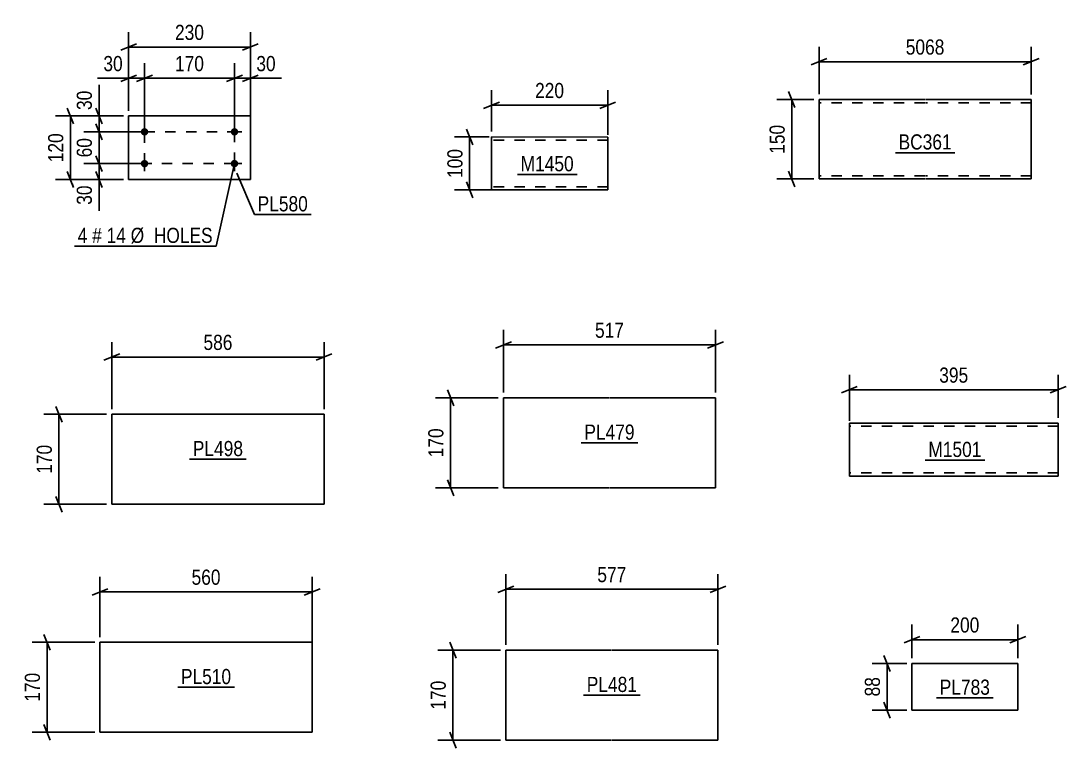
# Model space of a CAD drawing. Header units: millimetres. Extents: x 0 to 841, y 0 to 594.
# Drawn here: x 446.1 to 643.7, y 176.9 to 314.3 of the extents above; entities that cross this region are included whole.
import ezdxf

# ---------------------------------------------------------------- set-up
doc = ezdxf.new("R2010")
doc.units = ezdxf.units.MM
doc.linetypes.add('DXK_LINE_DOT2', pattern=[3.9198, 1.9599, -1.9599])
doc.styles.add('Arial Narrow', font='ARIALN.TTF', dxfattribs={"height": 0.2})

# ---------------------------------------------------------------- blocks, each defined once
blk = doc.blocks.new('Part-570386953-2082 - 2062')
at = {"color": 2, "linetype": 'Continuous'}
for p, q in [((617, 299.4), (597, 299.4)), ((597, 299.31), (597, 299.4)), ((597, 299.05), (597, 299.31)), ((597, 298.66), (597, 299.05)), ((597, 298.66), (597, 285.14)), ((637.1, 299.4), (617.1, 299.4)), ((637.1, 299.31), (637.1, 299.4)), ((637.1, 299.4), (637.1, 299.31)), ((637.1, 299.05), (637.1, 299.31)), ((637.1, 299.31), (637.1, 299.05)), ((637.1, 298.8), (637.1, 299.05)), ((637.1, 299.05), (637.1, 298.66)), ((637.1, 298.8), (637.1, 298.75)), ((637.1, 298.75), (637.1, 298.62)), ((637.1, 298.66), (637.1, 285.14)), ((637.1, 298.62), (637.1, 298.43)), ((637.1, 298.43), (637.1, 285.37)), ((597, 284.75), (597, 285.14)), ((597, 284.49), (597, 284.75)), ((637.1, 285.37), (637.1, 285.17)), ((637.1, 285.17), (637.1, 285.04)), ((637.1, 285.14), (637.1, 284.75)), ((637.1, 285.04), (637.1, 285)), ((637.1, 284.75), (637.1, 285)), ((637.1, 284.75), (637.1, 284.49)), ((637.1, 284.49), (637.1, 284.75)), ((597, 284.4), (597, 284.49)), ((617, 284.4), (597, 284.4)), ((637.1, 284.4), (617.1, 284.4)), ((637.1, 284.49), (637.1, 284.4)), ((637.1, 284.4), (637.1, 284.49))]:
    blk.add_line(p, q, dxfattribs=at)
at = {"color": 7, "linetype": 'DXK_LINE_DOT2'}
for p, q in [((597, 299.4), (597, 299.4)), ((597, 299.4), (597, 299.31)), ((597, 299.31), (597, 299.05)), ((597, 299.05), (597, 298.66)), ((617, 298.8), (597, 298.8)), ((597, 298.75), (597, 298.8)), ((597, 298.75), (597, 298.8)), ((597, 298.43), (597, 298.75)), ((597, 298.66), (597, 298.75)), ((597, 285.04), (597, 298.66)), ((597, 298.62), (597, 298.66)), ((597, 298.43), (597, 298.62)), ((597, 298.43), (597, 285.37)), ((597, 298.43), (597, 285.37)), ((637.1, 298.8), (617.1, 298.8)), ((637.1, 299.4), (637.1, 299.4)), ((637.1, 299.4), (637.1, 299.4)), ((637.1, 298.8), (637.1, 285.14)), ((637.1, 298.8), (637.1, 298.8)), ((637.1, 298.75), (637.1, 298.8)), ((637.1, 298.43), (637.1, 298.75)), ((637.1, 298.43), (637.1, 285.37)), ((597, 285.17), (597, 285.37)), ((597, 285.37), (597, 285.17)), ((597, 285.04), (597, 285.17)), ((597, 285.17), (597, 285.04)), ((597, 285), (597, 285.04)), ((597, 285.04), (597, 285)), ((597, 285.04), (597, 284.75)), ((617, 285), (597, 285)), ((597, 284.75), (597, 284.49)), ((637.1, 285), (617.1, 285)), ((637.1, 285.17), (637.1, 285.37)), ((637.1, 285.04), (637.1, 285.17)), ((637.1, 285.04), (637.1, 285.14)), ((637.1, 285), (637.1, 285.04)), ((637.1, 285), (637.1, 285.04)), ((637.1, 285), (637.1, 285)), ((597, 284.49), (597, 284.4)), ((597, 284.4), (597, 284.4)), ((637.1, 284.4), (637.1, 284.4)), ((637.1, 284.4), (637.1, 284.4))]:
    blk.add_line(p, q, dxfattribs=at)
blk = doc.blocks.new('Part-570386953-32033 - 32032')
at = {"color": 2, "linetype": 'Continuous'}
for p, q in [((537.79, 195.36), (537.79, 178.36)), ((537.79, 195.36), (557.79, 195.36)), ((557.89, 195.36), (577.89, 195.36)), ((577.89, 195.36), (577.89, 178.36)), ((537.79, 178.36), (557.79, 178.36)), ((557.89, 178.36), (577.89, 178.36))]:
    blk.add_line(p, q, dxfattribs=at)
blk = doc.blocks.new('Part-570386953-32043 - 32042')
at = {"color": 2, "linetype": 'Continuous'}
for p, q in [((537.34, 226.04), (537.34, 243.04)), ((537.34, 243.04), (557.34, 243.04)), ((557.44, 243.04), (577.44, 243.04)), ((577.44, 243.04), (577.44, 226.04)), ((557.34, 226.04), (537.34, 226.04)), ((577.44, 226.04), (557.44, 226.04))]:
    blk.add_line(p, q, dxfattribs=at)
blk = doc.blocks.new('Part-570386953-1818 - 1804')
at = {"color": 2, "linetype": 'Continuous'}
for p, q in [((557.05, 292.33), (535.07, 292.34)), ((535.07, 292.34), (535.07, 282.34)), ((557.05, 292.33), (557.05, 292.24)), ((557.05, 292.24), (557.05, 282.33)), ((557.05, 282.33), (535.07, 282.34))]:
    blk.add_line(p, q, dxfattribs=at)
at = {"color": 7, "linetype": 'DXK_LINE_DOT2'}
for p, q in [((557.05, 291.73), (535.07, 291.74)), ((535.07, 282.94), (535.07, 282.98)), ((557.05, 282.93), (535.07, 282.94)), ((557.05, 282.93), (557.05, 282.98))]:
    blk.add_line(p, q, dxfattribs=at)
blk = doc.blocks.new('Part-570386953-1718 - 1702')
at = {"color": 2, "linetype": 'Continuous'}
for p, q in [((466.5, 284.3), (466.5, 296.3)), ((466.5, 296.3), (466.5, 296.3)), ((489.5, 296.3), (466.5, 296.3)), ((489.5, 284.3), (489.5, 296.3)), ((466.5, 284.3), (466.5, 284.3)), ((466.5, 284.3), (489.5, 284.3))]:
    blk.add_line(p, q, dxfattribs=at)
at = {"color": 7, "linetype": 'DXK_LINE_DOT2'}
for p, q in [((466.5, 296.3), (466.5, 284.3)), ((466.5, 296.3), (466.5, 296.3)), ((489.5, 284.3), (489.5, 296.3)), ((466.5, 284.3), (466.5, 284.3))]:
    blk.add_line(p, q, dxfattribs=at)
blk = doc.blocks.new('Bolt-570386953-1719 - 1702')
at = {"linetype": 'Continuous'}
for points in [[(468.8, 293.29), (468.82, 293.44), (468.86, 293.58), (468.93, 293.71), (469.03, 293.82), (469.14, 293.9), (469.28, 293.97), (469.42, 294), (469.57, 294), (469.71, 293.97), (469.84, 293.91), (469.96, 293.83), (470.06, 293.72), (470.14, 293.6), (470.18, 293.46), (470.2, 293.31), (470.19, 293.17), (470.15, 293.03), (470.07, 292.9), (469.98, 292.79), (469.86, 292.7), (469.73, 292.64), (469.59, 292.61), (469.44, 292.61), (469.3, 292.63), (469.16, 292.69), (469.04, 292.78), (468.94, 292.88), (468.87, 293.01), (468.82, 293.15)], [(485.8, 293.29), (485.82, 293.44), (485.86, 293.58), (485.93, 293.71), (486.03, 293.82), (486.14, 293.9), (486.28, 293.97), (486.42, 294), (486.57, 294), (486.71, 293.97), (486.84, 293.91), (486.96, 293.83), (487.06, 293.72), (487.14, 293.6), (487.18, 293.46), (487.2, 293.31), (487.19, 293.17), (487.15, 293.03), (487.07, 292.9), (486.98, 292.79), (486.86, 292.7), (486.73, 292.64), (486.59, 292.61), (486.44, 292.61), (486.3, 292.63), (486.16, 292.69), (486.04, 292.78), (485.94, 292.88), (485.87, 293.01), (485.82, 293.15)], [(468.8, 287.29), (468.82, 287.44), (468.86, 287.58), (468.93, 287.71), (469.03, 287.82), (469.14, 287.9), (469.28, 287.97), (469.42, 288), (469.57, 288), (469.71, 287.97), (469.84, 287.91), (469.96, 287.83), (470.06, 287.72), (470.14, 287.6), (470.18, 287.46), (470.2, 287.31), (470.19, 287.17), (470.15, 287.03), (470.07, 286.9), (469.98, 286.79), (469.86, 286.7), (469.73, 286.64), (469.59, 286.61), (469.44, 286.61), (469.3, 286.63), (469.16, 286.69), (469.04, 286.78), (468.94, 286.88), (468.87, 287.01), (468.82, 287.15)], [(485.8, 287.29), (485.82, 287.44), (485.86, 287.58), (485.93, 287.71), (486.03, 287.82), (486.14, 287.9), (486.28, 287.97), (486.42, 288), (486.57, 288), (486.71, 287.97), (486.84, 287.91), (486.96, 287.83), (487.06, 287.72), (487.14, 287.6), (487.18, 287.46), (487.2, 287.31), (487.19, 287.17), (487.15, 287.03), (487.07, 286.9), (486.98, 286.79), (486.86, 286.7), (486.73, 286.64), (486.59, 286.61), (486.44, 286.61), (486.3, 286.63), (486.16, 286.69), (486.04, 286.78), (485.94, 286.88), (485.87, 287.01), (485.82, 287.15)]]:
    blk.add_hatch(color=1, dxfattribs=at).paths.add_polyline_path(points)
at = {"color": 1, "linetype": 'Continuous'}
for p, q in [((469.5, 294.7), (469.5, 291.9)), ((486.5, 294.7), (486.5, 291.9)), ((470.9, 293.3), (468.1, 293.3)), ((487.9, 293.3), (485.1, 293.3)), ((469.5, 288.7), (469.5, 285.9)), ((486.5, 288.7), (486.5, 285.9)), ((470.9, 287.3), (468.1, 287.3)), ((487.9, 287.3), (485.1, 287.3))]:
    blk.add_line(p, q, dxfattribs=at)
blk = doc.blocks.new('Part-570386953-4869 - 4865')
at = {"color": 2, "linetype": 'Continuous'}
for p, q in [((614.56, 184.04), (614.56, 192.84)), ((614.56, 192.84), (614.56, 192.84)), ((614.56, 192.84), (634.56, 192.84)), ((634.56, 192.84), (634.56, 184.04)), ((614.56, 184.04), (614.56, 184.04)), ((634.56, 184.04), (614.56, 184.04))]:
    blk.add_line(p, q, dxfattribs=at)
at = {"color": 7, "linetype": 'DXK_LINE_DOT2'}
for p, q in [((614.56, 192.84), (614.56, 184.04)), ((634.56, 192.84), (634.56, 192.84)), ((634.56, 192.84), (634.56, 184.04)), ((634.56, 184.04), (634.56, 184.04))]:
    blk.add_line(p, q, dxfattribs=at)
blk = doc.blocks.new('Part-570386953-32025 - 32024')
at = {"color": 2, "linetype": 'Continuous'}
for p, q in [((463.33, 239.93), (463.33, 222.93)), ((463.33, 239.93), (483.33, 239.93)), ((483.43, 239.93), (503.43, 239.93)), ((503.43, 239.93), (503.43, 222.93)), ((463.33, 222.93), (483.33, 222.93)), ((483.43, 222.93), (503.43, 222.93))]:
    blk.add_line(p, q, dxfattribs=at)
blk = doc.blocks.new('Part-570386953-32053 - 32052')
at = {"color": 2, "linetype": 'Continuous'}
for p, q in [((461.08, 179.85), (461.08, 196.85)), ((461.08, 196.85), (481.08, 196.85)), ((481.18, 196.85), (501.18, 196.85)), ((501.18, 196.85), (501.18, 179.85)), ((481.08, 179.85), (461.08, 179.85)), ((501.18, 179.85), (481.18, 179.85))]:
    blk.add_line(p, q, dxfattribs=at)
blk = doc.blocks.new('Part-570386953-32083 - 32082')
at = {"color": 2, "linetype": 'Continuous'}
for p, q in [((642.2, 238.27), (602.73, 238.27)), ((602.73, 238.27), (602.73, 228.36)), ((642.2, 238.27), (642.2, 228.27)), ((602.73, 228.27), (602.73, 228.36)), ((642.2, 228.27), (602.73, 228.27))]:
    blk.add_line(p, q, dxfattribs=at)
at = {"color": 7, "linetype": 'DXK_LINE_DOT2'}
for p, q in [((642.2, 237.67), (602.73, 237.67)), ((602.73, 228.87), (602.73, 228.91)), ((642.2, 228.87), (602.73, 228.87)), ((642.2, 228.87), (642.2, 228.91))]:
    blk.add_line(p, q, dxfattribs=at)
blk = doc.blocks.new('Rectangle-570386953-27202 - 1702')
at = {"color": 1, "linetype": 'DXK_LINE_DOT2'}
blk.add_lwpolyline([(469.5, 293.3), (486.5, 293.3), (486.5, 287.3), (469.5, 287.3), (469.5, 293.3)], close=True, dxfattribs=at)
blk = doc.blocks.new('StraightDimension-570386953-31783 - 2062')
at = {"color": 7, "linetype": 'Continuous'}
for p, q in [((597, 300.4), (597, 309.4)), ((637.1, 300.35), (637.1, 309.4)), ((598.5, 307.15), (595.5, 305.95)), ((597, 306.55), (637.1, 306.55)), ((635.6, 305.95), (638.6, 307.15))]:
    blk.add_line(p, q, dxfattribs=at)
at = {"color": 0}
blk.add_wipeout([(621.31, 307.3), (621.31, 311.5), (612.79, 311.5), (612.79, 307.3)], dxfattribs=at)
at = {"color": 3, "style": 'Arial Narrow'}
blk.add_text('5068', height=2.863, dxfattribs=at).set_placement((613.39, 307.9))
blk = doc.blocks.new('StraightDimension-570386953-31797 - 2062')
at = {"color": 7, "linetype": 'Continuous'}
for p, q in [((592.45, 297.9), (591.25, 300.9)), ((596, 299.4), (589, 299.4)), ((591.85, 284.4), (591.85, 299.4)), ((591.25, 285.9), (592.45, 282.9)), ((596, 284.4), (589, 284.4))]:
    blk.add_line(p, q, dxfattribs=at)
at = {"color": 0}
blk.add_wipeout([(591.1, 295.24), (586.9, 295.24), (586.9, 288.55), (591.1, 288.55)], dxfattribs=at)
at = {"color": 3, "style": 'Arial Narrow'}
blk.add_text('150', height=2.863, rotation=90.0002, dxfattribs=at).set_placement((590.5, 289.15))
blk = doc.blocks.new('StraightDimension-570386953-32176 - 32032')
at = {"color": 7, "linetype": 'Continuous'}
for p, q in [((528.39, 193.86), (527.19, 196.86)), ((536.79, 195.36), (524.94, 195.36)), ((527.79, 178.36), (527.79, 195.36)), ((527.19, 179.86), (528.39, 176.86)), ((536.79, 178.36), (524.94, 178.36))]:
    blk.add_line(p, q, dxfattribs=at)
at = {"color": 0}
blk.add_wipeout([(527.04, 190.2), (522.84, 190.2), (522.84, 183.52), (527.04, 183.52)], dxfattribs=at)
at = {"color": 3, "style": 'Arial Narrow'}
blk.add_text('170', height=2.863, rotation=90.0002, dxfattribs=at).set_placement((526.44, 184.12))
blk = doc.blocks.new('StraightDimension-570386953-35350 - 32032')
at = {"color": 7, "linetype": 'Continuous'}
for p, q in [((537.79, 196.36), (537.79, 209.71)), ((577.89, 196.36), (577.89, 209.71)), ((539.29, 207.46), (536.29, 206.26)), ((576.39, 206.26), (579.39, 207.46)), ((537.79, 206.86), (577.89, 206.86))]:
    blk.add_line(p, q, dxfattribs=at)
at = {"color": 0}
blk.add_wipeout([(561.18, 207.61), (561.18, 211.81), (554.49, 211.81), (554.49, 207.61)], dxfattribs=at)
at = {"color": 3, "style": 'Arial Narrow'}
blk.add_text('577', height=2.863, dxfattribs=at).set_placement((555.09, 208.21))
blk = doc.blocks.new('StraightDimension-570386953-32184 - 32042')
at = {"color": 7, "linetype": 'Continuous'}
for p, q in [((536.34, 243.04), (524.49, 243.04)), ((527.94, 241.54), (526.74, 244.54)), ((527.34, 226.04), (527.34, 243.04)), ((526.74, 227.54), (527.94, 224.54)), ((536.34, 226.04), (524.49, 226.04))]:
    blk.add_line(p, q, dxfattribs=at)
at = {"color": 0}
blk.add_wipeout([(526.59, 237.88), (522.39, 237.88), (522.39, 231.2), (526.59, 231.2)], dxfattribs=at)
at = {"color": 3, "style": 'Arial Narrow'}
blk.add_text('170', height=2.863, rotation=90.0002, dxfattribs=at).set_placement((525.99, 231.8))
blk = doc.blocks.new('StraightDimension-570386953-32188 - 32042')
at = {"color": 7, "linetype": 'Continuous'}
for p, q in [((537.34, 244.04), (537.34, 255.89)), ((577.44, 244.04), (577.44, 255.89)), ((538.84, 253.64), (535.84, 252.44)), ((537.34, 253.04), (577.44, 253.04)), ((575.94, 252.44), (578.94, 253.64))]:
    blk.add_line(p, q, dxfattribs=at)
at = {"color": 0}
blk.add_wipeout([(560.73, 253.79), (560.73, 257.99), (554.05, 257.99), (554.05, 253.79)], dxfattribs=at)
at = {"color": 3, "style": 'Arial Narrow'}
blk.add_text('517', height=2.863, dxfattribs=at).set_placement((554.65, 254.39))
blk = doc.blocks.new('StraightDimension-570386953-31864 - 1804')
at = {"color": 7, "linetype": 'Continuous'}
for p, q in [((535.07, 293.34), (535.07, 301.18)), ((557.05, 292.73), (557.05, 301.18)), ((536.57, 298.93), (533.57, 297.73)), ((535.07, 298.33), (557.05, 298.33)), ((555.55, 297.73), (558.55, 298.93))]:
    blk.add_line(p, q, dxfattribs=at)
at = {"color": 0}
blk.add_wipeout([(549.4, 299.08), (549.4, 303.28), (542.72, 303.28), (542.72, 299.08)], dxfattribs=at)
at = {"color": 3, "style": 'Arial Narrow'}
blk.add_text('220', height=2.863, dxfattribs=at).set_placement((543.32, 299.68))
blk = doc.blocks.new('StraightDimension-570386953-31885 - 1804')
at = {"color": 7, "linetype": 'Continuous'}
for p, q in [((530.35, 293.84), (531.55, 290.84)), ((534.66, 292.34), (528.1, 292.34)), ((530.95, 282.34), (530.95, 292.34)), ((531.55, 280.84), (530.35, 283.84)), ((535.95, 282.34), (528.1, 282.34))]:
    blk.add_line(p, q, dxfattribs=at)
at = {"color": 0}
blk.add_wipeout([(530.2, 290.68), (526, 290.68), (526, 283.99), (530.2, 283.99)], dxfattribs=at)
at = {"color": 3, "style": 'Arial Narrow'}
blk.add_text('100', height=2.863, rotation=90.0002, dxfattribs=at).set_placement((529.6, 284.59))
blk = doc.blocks.new('StraightDimension-570386953-27071 - 1702')
at = {"color": 7, "linetype": 'Continuous'}
for p, q in [((469.5, 294.3), (469.5, 306.27)), ((486.5, 294.3), (486.5, 306.27)), ((471, 304.02), (468, 302.82)), ((469.5, 303.42), (486.5, 303.42)), ((485, 302.82), (488, 304.02))]:
    blk.add_line(p, q, dxfattribs=at)
at = {"color": 0}
blk.add_wipeout([(481.35, 304.17), (481.35, 308.37), (474.66, 308.37), (474.66, 304.17)], dxfattribs=at)
at = {"color": 3, "style": 'Arial Narrow'}
blk.add_text('170', height=2.863, dxfattribs=at).set_placement((475.26, 304.77))
blk = doc.blocks.new('StraightDimension-570386953-27070 - 1702')
at = {"color": 7, "linetype": 'Continuous'}
for p, q in [((486.5, 294.3), (486.5, 306.27)), ((489.5, 296.22), (489.5, 306.27)), ((485, 302.82), (488, 304.02)), ((486.5, 303.42), (489.5, 303.42)), ((491, 304.02), (488, 302.82))]:
    blk.add_line(p, q, dxfattribs=at)
at = {"color": 0}
blk.add_wipeout([(494.88, 304.17), (494.88, 308.37), (490.03, 308.37), (490.03, 304.17)], dxfattribs=at)
at = {"color": 7, "linetype": 'Continuous'}
blk.add_line((489.5, 303.42), (495.41, 303.42), dxfattribs=at)
blk.add_line((489.5, 303.42), (495.41, 303.42), dxfattribs=at)
at = {"color": 3, "style": 'Arial Narrow'}
blk.add_text('30', height=2.863, dxfattribs=at).set_placement((490.63, 304.77))
blk = doc.blocks.new('StraightDimension-570386953-27072 - 1702')
at = {"color": 7, "linetype": 'Continuous'}
for p, q in [((466.5, 297.3), (466.5, 306.27)), ((469.5, 294.3), (469.5, 306.27)), ((465, 302.82), (468, 304.02)), ((466.5, 303.42), (469.5, 303.42)), ((471, 304.02), (468, 302.82))]:
    blk.add_line(p, q, dxfattribs=at)
at = {"color": 0}
blk.add_wipeout([(465.98, 304.17), (465.98, 308.37), (461.12, 308.37), (461.12, 304.17)], dxfattribs=at)
at = {"color": 7, "linetype": 'Continuous'}
blk.add_line((466.5, 303.42), (460.6, 303.42), dxfattribs=at)
blk.add_line((466.5, 303.42), (460.6, 303.42), dxfattribs=at)
at = {"color": 3, "style": 'Arial Narrow'}
blk.add_text('30', height=2.863, dxfattribs=at).set_placement((461.72, 304.77))
blk = doc.blocks.new('StraightDimension-570386953-27095 - 1702')
at = {"color": 7, "linetype": 'Continuous'}
for p, q in [((466.5, 297.3), (466.5, 312.17)), ((489.5, 295.78), (489.5, 312.17)), ((468, 309.92), (465, 308.72)), ((466.5, 309.32), (489.5, 309.32)), ((488, 308.72), (491, 309.92))]:
    blk.add_line(p, q, dxfattribs=at)
at = {"color": 0}
blk.add_wipeout([(481.34, 310.07), (481.34, 314.27), (474.66, 314.27), (474.66, 310.07)], dxfattribs=at)
at = {"color": 3, "style": 'Arial Narrow'}
blk.add_text('230', height=2.863, dxfattribs=at).set_placement((475.26, 310.67))
blk = doc.blocks.new('StraightDimension-570386953-27106 - 1702')
at = {"color": 7, "linetype": 'Continuous'}
for p, q in [((460.3, 297.8), (461.5, 294.8)), ((465.5, 296.3), (458.05, 296.3)), ((461.5, 291.8), (460.3, 294.8)), ((460.9, 293.3), (460.9, 296.3)), ((468.5, 293.3), (458.05, 293.3))]:
    blk.add_line(p, q, dxfattribs=at)
at = {"color": 0}
blk.add_wipeout([(460.15, 301.68), (455.95, 301.68), (455.95, 296.83), (460.15, 296.83)], dxfattribs=at)
at = {"color": 7, "linetype": 'Continuous'}
blk.add_line((460.9, 296.3), (460.9, 302.21), dxfattribs=at)
blk.add_line((460.9, 296.3), (460.9, 302.21), dxfattribs=at)
at = {"color": 3, "style": 'Arial Narrow'}
blk.add_text('30', height=2.863, rotation=90.0002, dxfattribs=at).set_placement((459.55, 297.43))
blk = doc.blocks.new('StraightDimension-570386953-27107 - 1702')
at = {"color": 7, "linetype": 'Continuous'}
for p, q in [((460.3, 294.8), (461.5, 291.8)), ((468.5, 293.3), (458.05, 293.3)), ((460.9, 287.3), (460.9, 293.3)), ((461.5, 285.8), (460.3, 288.8)), ((468.5, 287.3), (458.05, 287.3))]:
    blk.add_line(p, q, dxfattribs=at)
at = {"color": 0}
blk.add_wipeout([(460.15, 292.73), (455.95, 292.73), (455.95, 287.88), (460.15, 287.88)], dxfattribs=at)
at = {"color": 3, "style": 'Arial Narrow'}
blk.add_text('60', height=2.863, rotation=90.0002, dxfattribs=at).set_placement((459.55, 288.48))
blk = doc.blocks.new('StraightDimension-570386953-27108 - 1702')
at = {"color": 7, "linetype": 'Continuous'}
for p, q in [((460.3, 288.8), (461.5, 285.8)), ((468.5, 287.3), (458.05, 287.3)), ((460.9, 284.3), (460.9, 287.3)), ((461.5, 282.8), (460.3, 285.8)), ((465.5, 284.3), (458.05, 284.3))]:
    blk.add_line(p, q, dxfattribs=at)
at = {"color": 0}
blk.add_wipeout([(460.15, 283.78), (455.95, 283.78), (455.95, 278.92), (460.15, 278.92)], dxfattribs=at)
at = {"color": 7, "linetype": 'Continuous'}
blk.add_line((460.9, 284.3), (460.9, 278.4), dxfattribs=at)
blk.add_line((460.9, 284.3), (460.9, 278.4), dxfattribs=at)
at = {"color": 3, "style": 'Arial Narrow'}
blk.add_text('30', height=2.863, rotation=90.0002, dxfattribs=at).set_placement((459.55, 279.52))
blk = doc.blocks.new('StraightDimension-570386953-27137 - 1702')
at = {"color": 7, "linetype": 'Continuous'}
for p, q in [((454.89, 297.8), (456.09, 294.8)), ((465.5, 296.3), (452.64, 296.3)), ((455.49, 284.3), (455.49, 296.3)), ((456.09, 282.8), (454.89, 285.8)), ((465.5, 284.3), (452.64, 284.3))]:
    blk.add_line(p, q, dxfattribs=at)
at = {"color": 0}
blk.add_wipeout([(454.74, 293.65), (450.54, 293.65), (450.54, 286.96), (454.74, 286.96)], dxfattribs=at)
at = {"color": 3, "style": 'Arial Narrow'}
blk.add_text('120', height=2.863, rotation=90.0002, dxfattribs=at).set_placement((454.14, 287.56))
blk = doc.blocks.new('StraightDimension-570386953-31842 - 4865')
at = {"color": 7, "linetype": 'Continuous'}
for p, q in [((609.26, 194.34), (610.46, 191.34)), ((613.56, 192.84), (607.01, 192.84)), ((609.86, 184.04), (609.86, 192.84)), ((613.56, 184.04), (607.01, 184.04)), ((610.46, 182.54), (609.26, 185.54))]:
    blk.add_line(p, q, dxfattribs=at)
at = {"color": 0}
blk.add_wipeout([(609.11, 190.87), (604.91, 190.87), (604.91, 186.02), (609.11, 186.02)], dxfattribs=at)
at = {"color": 3, "style": 'Arial Narrow'}
blk.add_text('88', height=2.863, rotation=90.0002, dxfattribs=at).set_placement((608.51, 186.62))
blk = doc.blocks.new('StraightDimension-570386953-31831 - 4865')
at = {"color": 7, "linetype": 'Continuous'}
for p, q in [((614.56, 193.84), (614.56, 200.19)), ((634.56, 193.84), (634.56, 200.19)), ((616.06, 197.94), (613.06, 196.74)), ((633.06, 196.74), (636.06, 197.94)), ((614.56, 197.34), (634.56, 197.34))]:
    blk.add_line(p, q, dxfattribs=at)
at = {"color": 0}
blk.add_wipeout([(627.9, 198.09), (627.9, 202.29), (621.22, 202.29), (621.22, 198.09)], dxfattribs=at)
at = {"color": 3, "style": 'Arial Narrow'}
blk.add_text('200', height=2.863, dxfattribs=at).set_placement((621.82, 198.69))
blk = doc.blocks.new('StraightDimension-570386953-35327 - 32024')
at = {"color": 7, "linetype": 'Continuous'}
for p, q in [((463.33, 240.93), (463.33, 253.59)), ((503.43, 240.93), (503.43, 253.59)), ((464.83, 251.34), (461.83, 250.14)), ((501.93, 250.14), (504.93, 251.34)), ((463.33, 250.74), (503.43, 250.74))]:
    blk.add_line(p, q, dxfattribs=at)
at = {"color": 0}
blk.add_wipeout([(486.72, 251.49), (486.72, 255.69), (480.04, 255.69), (480.04, 251.49)], dxfattribs=at)
at = {"color": 3, "style": 'Arial Narrow'}
blk.add_text('586', height=2.863, dxfattribs=at).set_placement((480.64, 252.09))
blk = doc.blocks.new('StraightDimension-570386953-32168 - 32024')
at = {"color": 7, "linetype": 'Continuous'}
for p, q in [((453.93, 238.43), (452.73, 241.43)), ((462.33, 239.93), (450.48, 239.93)), ((453.33, 222.93), (453.33, 239.93)), ((452.73, 224.43), (453.93, 221.43)), ((462.33, 222.93), (450.48, 222.93))]:
    blk.add_line(p, q, dxfattribs=at)
at = {"color": 0}
blk.add_wipeout([(452.58, 234.77), (448.38, 234.77), (448.38, 228.09), (452.58, 228.09)], dxfattribs=at)
at = {"color": 3, "style": 'Arial Narrow'}
blk.add_text('170', height=2.863, rotation=90.0002, dxfattribs=at).set_placement((451.98, 228.69))
blk = doc.blocks.new('StraightDimension-570386953-32192 - 32052')
at = {"color": 7, "linetype": 'Continuous'}
for p, q in [((451.68, 195.35), (450.48, 198.35)), ((460.08, 196.85), (448.23, 196.85)), ((451.08, 179.85), (451.08, 196.85)), ((460.08, 179.85), (448.23, 179.85)), ((450.48, 181.35), (451.68, 178.35))]:
    blk.add_line(p, q, dxfattribs=at)
at = {"color": 0}
blk.add_wipeout([(450.33, 191.7), (446.13, 191.7), (446.13, 185.01), (450.33, 185.01)], dxfattribs=at)
at = {"color": 3, "style": 'Arial Narrow'}
blk.add_text('170', height=2.863, rotation=90.0002, dxfattribs=at).set_placement((449.73, 185.61))
blk = doc.blocks.new('StraightDimension-570386953-35338 - 32052')
at = {"color": 7, "linetype": 'Continuous'}
for p, q in [((461.08, 197.85), (461.08, 209.22)), ((501.18, 194.08), (501.18, 209.22)), ((462.58, 206.97), (459.58, 205.77)), ((461.08, 206.37), (501.18, 206.37)), ((499.68, 205.77), (502.68, 206.97))]:
    blk.add_line(p, q, dxfattribs=at)
at = {"color": 0}
blk.add_wipeout([(484.47, 207.12), (484.47, 211.32), (477.79, 211.32), (477.79, 207.12)], dxfattribs=at)
at = {"color": 3, "style": 'Arial Narrow'}
blk.add_text('560', height=2.863, dxfattribs=at).set_placement((478.39, 207.72))
blk = doc.blocks.new('StraightDimension-570386953-32212 - 32082')
at = {"color": 7, "linetype": 'Continuous'}
for p, q in [((602.73, 238.67), (602.73, 247.41)), ((642.2, 239.27), (642.2, 247.41)), ((604.23, 245.16), (601.23, 243.96)), ((640.7, 243.96), (643.7, 245.16)), ((602.73, 244.56), (642.2, 244.56))]:
    blk.add_line(p, q, dxfattribs=at)
at = {"color": 0}
blk.add_wipeout([(625.8, 245.31), (625.8, 249.51), (619.12, 249.51), (619.12, 245.31)], dxfattribs=at)
at = {"color": 3, "style": 'Arial Narrow'}
blk.add_text('395', height=2.863, dxfattribs=at).set_placement((619.72, 245.91))
blk = doc.blocks.new('Mark-570386953-2080 - 2062')
at = {"color": 0}
blk.add_wipeout([(622.07, 289.97), (622.07, 292.97), (612.03, 292.97), (612.03, 289.97)], dxfattribs=at)
blk.add_wipeout([(622.07, 289.97), (622.07, 292.97), (612.03, 292.97), (612.03, 289.97)], dxfattribs=at)
at = {"color": 30, "linetype": 'Continuous'}
blk.add_line((611.43, 289.37), (622.67, 289.37), dxfattribs=at)
at = {"color": 3, "style": 'Arial Narrow'}
blk.add_text('BC361', height=2.863, dxfattribs=at).set_placement((612.03, 289.97))
blk = doc.blocks.new('Mark-570386953-32616 - 32032')
at = {"color": 0}
blk.add_wipeout([(562.59, 187.46), (562.59, 190.46), (553.09, 190.46), (553.09, 187.46)], dxfattribs=at)
blk.add_wipeout([(562.59, 187.46), (562.59, 190.46), (553.09, 190.46), (553.09, 187.46)], dxfattribs=at)
at = {"color": 30, "linetype": 'Continuous'}
blk.add_line((552.49, 186.86), (563.19, 186.86), dxfattribs=at)
at = {"color": 3, "style": 'Arial Narrow'}
blk.add_text('PL481', height=2.863, dxfattribs=at).set_placement((553.09, 187.46))
blk = doc.blocks.new('Mark-570386953-32619 - 32042')
at = {"color": 0}
blk.add_wipeout([(562.14, 235.14), (562.14, 238.14), (552.64, 238.14), (552.64, 235.14)], dxfattribs=at)
blk.add_wipeout([(562.14, 235.14), (562.14, 238.14), (552.64, 238.14), (552.64, 235.14)], dxfattribs=at)
at = {"color": 30, "linetype": 'Continuous'}
blk.add_line((552.04, 234.54), (562.74, 234.54), dxfattribs=at)
at = {"color": 3, "style": 'Arial Narrow'}
blk.add_text('PL479', height=2.863, dxfattribs=at).set_placement((552.64, 235.14))
blk = doc.blocks.new('Mark-570386953-1816 - 1804')
at = {"color": 0}
blk.add_wipeout([(550.65, 285.85), (550.65, 288.85), (540.59, 288.85), (540.59, 285.85)], dxfattribs=at)
blk.add_wipeout([(550.65, 285.85), (550.65, 288.85), (540.59, 288.85), (540.59, 285.85)], dxfattribs=at)
at = {"color": 30, "linetype": 'Continuous'}
blk.add_line((539.99, 285.25), (551.25, 285.25), dxfattribs=at)
at = {"color": 3, "style": 'Arial Narrow'}
blk.add_text('M1450', height=2.863, dxfattribs=at).set_placement((540.59, 285.85))
blk = doc.blocks.new('Mark-570386953-1714 - 1702')
at = {"color": 0}
blk.add_wipeout([(500.39, 278.28), (500.39, 281.28), (490.88, 281.28), (490.88, 278.28)], dxfattribs=at)
blk.add_wipeout([(500.39, 278.28), (500.39, 281.28), (490.88, 281.28), (490.88, 278.28)], dxfattribs=at)
at = {"color": 30, "linetype": 'Continuous'}
for p, q in [((486.97, 285.52), (490.28, 277.68)), ((490.28, 277.68), (500.99, 277.68))]:
    blk.add_line(p, q, dxfattribs=at)
at = {"color": 3, "style": 'Arial Narrow'}
blk.add_text('PL580', height=2.863, dxfattribs=at).set_placement((490.88, 278.28))
blk = doc.blocks.new('Mark-570386953-27159 - 1702')
at = {"color": 0}
blk.add_wipeout([(458.69, 272.31), (458.69, 275.31), (456.87, 275.31), (456.87, 272.31)], dxfattribs=at)
blk.add_wipeout([(458.69, 272.31), (458.69, 275.31), (456.87, 275.31), (456.87, 272.31)], dxfattribs=at)
at = {"color": 3, "style": 'Arial Narrow'}
blk.add_text('4', height=2.86, dxfattribs=at).set_placement((456.87, 272.31))
at = {"color": 0}
blk.add_wipeout([(461.42, 272.31), (461.42, 275.31), (459.59, 275.31), (459.59, 272.31)], dxfattribs=at)
blk.add_wipeout([(461.42, 272.31), (461.42, 275.31), (459.59, 275.31), (459.59, 272.31)], dxfattribs=at)
blk.add_wipeout([(465.98, 272.31), (465.98, 275.31), (462.32, 275.31), (462.32, 272.31)], dxfattribs=at)
blk.add_wipeout([(465.98, 272.31), (465.98, 275.31), (462.32, 275.31), (462.32, 272.31)], dxfattribs=at)
at = {"color": 3, "style": 'Arial Narrow'}
for s, height, p in [('#', 2.86, (459.59, 272.31)), ('14', 2.863, (462.32, 272.31))]:
    blk.add_text(s, height=height, dxfattribs=at).set_placement(p)
at = {"color": 0}
blk.add_wipeout([(482.41, 272.31), (482.41, 275.31), (466.88, 275.31), (466.88, 272.31)], dxfattribs=at)
blk.add_wipeout([(482.41, 272.31), (482.41, 275.31), (466.88, 275.31), (466.88, 272.31)], dxfattribs=at)
at = {"color": 7, "linetype": 'Continuous'}
for p in [(486.5, 287.3), (456.27, 271.71)]:
    blk.add_line(p, (483.01, 271.71), dxfattribs=at)
at = {"color": 3, "style": 'Arial Narrow'}
blk.add_text('Ø  HOLES', height=2.863, dxfattribs=at).set_placement((466.88, 272.31))
blk = doc.blocks.new('Mark-570386953-4867 - 4865')
at = {"color": 0}
blk.add_wipeout([(629.31, 186.94), (629.31, 189.94), (619.81, 189.94), (619.81, 186.94)], dxfattribs=at)
blk.add_wipeout([(629.31, 186.94), (629.31, 189.94), (619.81, 189.94), (619.81, 186.94)], dxfattribs=at)
at = {"color": 30, "linetype": 'Continuous'}
blk.add_line((619.21, 186.34), (629.91, 186.34), dxfattribs=at)
at = {"color": 3, "style": 'Arial Narrow'}
blk.add_text('PL783', height=2.863, dxfattribs=at).set_placement((619.81, 186.94))
blk = doc.blocks.new('Mark-570386953-32613 - 32024')
at = {"color": 0}
blk.add_wipeout([(488.13, 232.03), (488.13, 235.03), (478.63, 235.03), (478.63, 232.03)], dxfattribs=at)
blk.add_wipeout([(488.13, 232.03), (488.13, 235.03), (478.63, 235.03), (478.63, 232.03)], dxfattribs=at)
at = {"color": 30, "linetype": 'Continuous'}
blk.add_line((478.03, 231.43), (488.73, 231.43), dxfattribs=at)
at = {"color": 3, "style": 'Arial Narrow'}
blk.add_text('PL498', height=2.863, dxfattribs=at).set_placement((478.63, 232.03))
blk = doc.blocks.new('Mark-570386953-32622 - 32052')
at = {"color": 0}
blk.add_wipeout([(485.88, 188.95), (485.88, 191.95), (476.38, 191.95), (476.38, 188.95)], dxfattribs=at)
blk.add_wipeout([(485.88, 188.95), (485.88, 191.95), (476.38, 191.95), (476.38, 188.95)], dxfattribs=at)
at = {"color": 30, "linetype": 'Continuous'}
blk.add_line((475.78, 188.35), (486.48, 188.35), dxfattribs=at)
at = {"color": 3, "style": 'Arial Narrow'}
blk.add_text('PL510', height=2.863, dxfattribs=at).set_placement((476.38, 188.95))
blk = doc.blocks.new('Mark-570386953-32631 - 32082')
at = {"color": 0}
blk.add_wipeout([(627.71, 231.87), (627.71, 234.87), (617.66, 234.87), (617.66, 231.87)], dxfattribs=at)
blk.add_wipeout([(627.71, 231.87), (627.71, 234.87), (617.66, 234.87), (617.66, 231.87)], dxfattribs=at)
at = {"color": 30, "linetype": 'Continuous'}
blk.add_line((617.06, 231.27), (628.31, 231.27), dxfattribs=at)
at = {"color": 3, "style": 'Arial Narrow'}
blk.add_text('M1501', height=2.863, dxfattribs=at).set_placement((617.66, 231.87))

msp = doc.modelspace()

# ---------------------------------------------------------------- block references
for name in ['Part-570386953-2082 - 2062', 'Part-570386953-1718 - 1702', 'Bolt-570386953-1719 - 1702', 'Rectangle-570386953-27202 - 1702', 'Part-570386953-1818 - 1804', 'StraightDimension-570386953-35327 - 32024', 'StraightDimension-570386953-32184 - 32042', 'Part-570386953-32043 - 32042', 'Part-570386953-32025 - 32024', 'Part-570386953-32083 - 32082', 'StraightDimension-570386953-32192 - 32052', 'Part-570386953-32053 - 32052', 'StraightDimension-570386953-32176 - 32032', 'Part-570386953-32033 - 32032', 'StraightDimension-570386953-31842 - 4865', 'Part-570386953-4869 - 4865']:
    msp.add_blockref(name, (0, 0))

# ---------------------------------------------------------------- next in the draw order: block references
for name in ['StraightDimension-570386953-31783 - 2062', 'StraightDimension-570386953-27071 - 1702', 'StraightDimension-570386953-31864 - 1804', 'Mark-570386953-2080 - 2062', 'Mark-570386953-1816 - 1804', 'Mark-570386953-1714 - 1702', 'StraightDimension-570386953-32188 - 32042', 'StraightDimension-570386953-32212 - 32082', 'StraightDimension-570386953-32168 - 32024', 'Mark-570386953-32619 - 32042', 'Mark-570386953-32613 - 32024', 'Mark-570386953-32631 - 32082', 'StraightDimension-570386953-35350 - 32032', 'StraightDimension-570386953-35338 - 32052', 'StraightDimension-570386953-31831 - 4865', 'Mark-570386953-32622 - 32052', 'Mark-570386953-32616 - 32032', 'Mark-570386953-4867 - 4865']:
    msp.add_blockref(name, (0, 0))

# ---------------------------------------------------------------- next in the draw order: block references
for name in ['StraightDimension-570386953-27072 - 1702', 'StraightDimension-570386953-27070 - 1702', 'StraightDimension-570386953-31797 - 2062', 'StraightDimension-570386953-31885 - 1804']:
    msp.add_blockref(name, (0, 0))

# ---------------------------------------------------------------- next in the draw order: block references
msp.add_blockref('StraightDimension-570386953-27095 - 1702', (0, 0))

# ---------------------------------------------------------------- next in the draw order: block references
msp.add_blockref('StraightDimension-570386953-27106 - 1702', (0, 0))

# ---------------------------------------------------------------- next in the draw order: block references
msp.add_blockref('StraightDimension-570386953-27107 - 1702', (0, 0))

# ---------------------------------------------------------------- next in the draw order: block references
msp.add_blockref('StraightDimension-570386953-27108 - 1702', (0, 0))

# ---------------------------------------------------------------- next in the draw order: block references
msp.add_blockref('StraightDimension-570386953-27137 - 1702', (0, 0))

# ---------------------------------------------------------------- next in the draw order: block references
msp.add_blockref('Mark-570386953-27159 - 1702', (0, 0))

doc.saveas('drawing.dxf')
